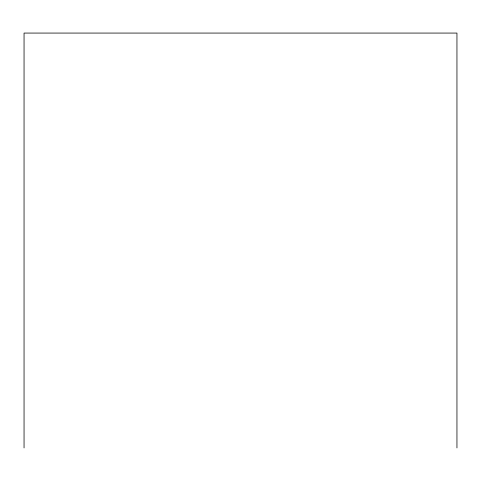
<?xml version="1.0" encoding="UTF-8"?>
<svg xmlns="http://www.w3.org/2000/svg" width="481" height="481" viewBox="0 0 481 481"><rect width="100%" height="100%" fill="white"/><g stroke="black" fill="none" stroke-linecap="round" stroke-linejoin="round"><path stroke-width="0.72" d="M456.95 447.931L456.95 33.069L24.05 33.069L24.05 447.931"/></g></svg>
